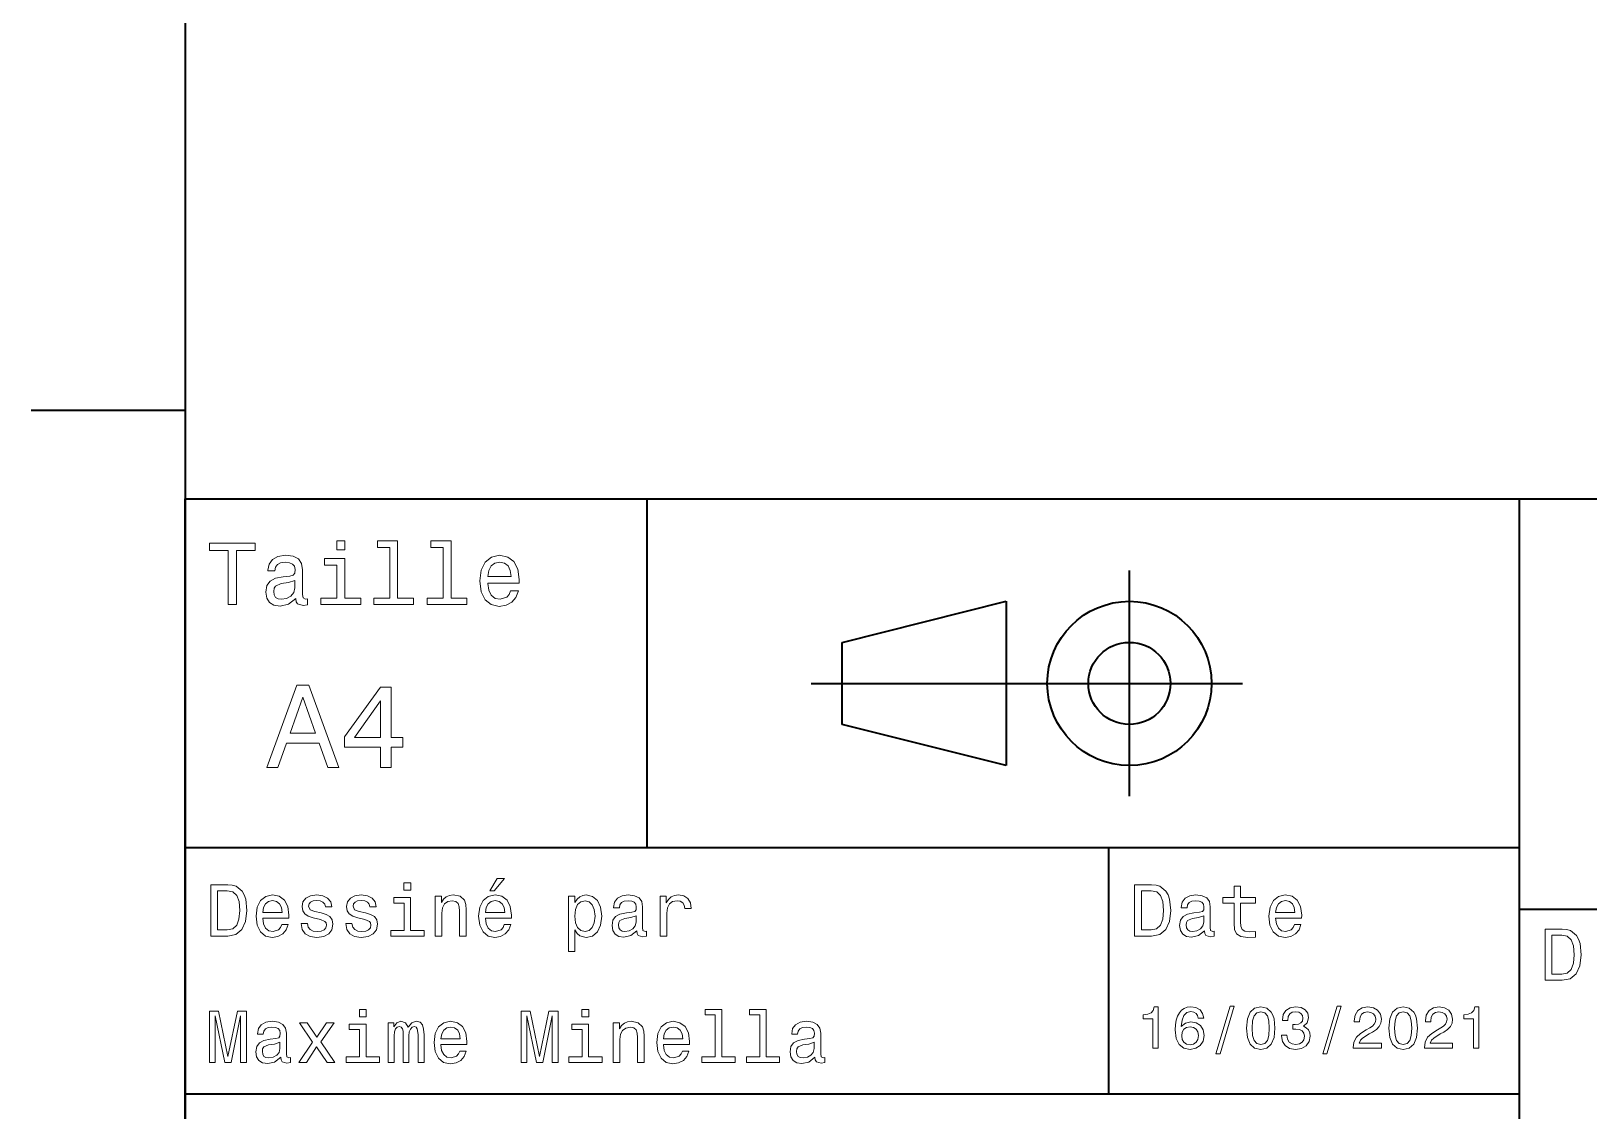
# Model space of a CAD drawing. Extents: x 0 to 210, y 0 to 297.
# Drawn here: x 2.5 to 78.4, y 40.2 to 92.8 of the extents above; entities that cross this region are included whole.
import ezdxf

# ---------------------------------------------------------------- set-up
doc = ezdxf.new("R2010")
doc.units = 0

msp = doc.modelspace()

# ---------------------------------------------------------------- linework, layer by layer
at = {"color": 7, "lineweight": 35}
for p, q in [((10, 287), (10, 10)), ((10, 10), (10, 70)), ((10, 70), (200, 70)), ((75, 10), (75, 70)), ((40.5, 61), (61.5, 61)), ((10, 53), (75, 53)), ((75, 50), (200, 50)), ((10, 41), (75, 41))]:
    msp.add_line(p, q, dxfattribs=at)
at = {"color": 7, "lineweight": 35, "ltscale": 0.1875}
msp.add_line((10, 74.300003), (2.5, 74.300003), dxfattribs=at)
at = {"color": 7, "lineweight": 35, "ltscale": 0.425}
msp.add_line((32.5, 53), (32.5, 70), dxfattribs=at)
at = {"color": 7, "lineweight": 35, "ltscale": 0.275}
msp.add_line((56, 55.5), (56, 66.5), dxfattribs=at)
at = {"color": 7, "lineweight": 35, "ltscale": 0.206155}
for p, q in [((42, 63), (50, 65)), ((50, 57), (42, 59))]:
    msp.add_line(p, q, dxfattribs=at)
at = {"color": 7, "lineweight": 35, "ltscale": 0.2}
msp.add_line((50, 65), (50, 57), dxfattribs=at)
at = {"color": 7, "lineweight": 35, "ltscale": 0.1}
msp.add_line((42, 59), (42, 63), dxfattribs=at)
at = {"color": 7, "lineweight": 35, "ltscale": 0.3}
msp.add_line((55, 41), (55, 53), dxfattribs=at)
at = {"color": 7, "lineweight": 13}
for points in [[(12.102305, 64.837173), (12.5, 64.837173), (12.5, 67.47406), (13.407782, 67.47406), (13.407782, 67.837173), (11.190202, 67.837173), (11.190202, 67.47406), (12.102305, 67.47406)], [(17.786743, 67.940918), (17.384727, 67.940918), (17.384727, 67.508644), (17.786743, 67.508644)], [(19.969742, 67.621033), (19.969742, 65.157059), (19.187321, 65.157059), (19.187321, 64.837173), (21.128242, 64.837173), (21.128242, 65.157059), (20.350145, 65.157059), (20.350145, 67.940918), (19.373199, 67.940918), (19.373199, 67.621033)], [(22.572048, 67.621033), (22.572048, 65.157059), (21.789627, 65.157059), (21.789627, 64.837173), (23.730549, 64.837173), (23.730549, 65.157059), (22.95245, 65.157059), (22.95245, 67.940918), (21.975506, 67.940918), (21.975506, 67.621033)], [(15.387609, 65.139771), (15.387609, 65.126801), (15.409222, 64.979828), (15.474064, 64.876076), (15.746398, 64.793945), (15.958214, 64.828529), (15.958214, 65.122475), (15.867435, 65.109505), (15.746398, 65.165703), (15.724785, 65.338615), (15.724785, 66.540344), (15.672911, 66.84726), (15.521614, 67.0634), (15.257925, 67.193085), (14.886168, 67.240631), (14.523055, 67.188759), (14.255043, 67.041786), (14.086455, 66.812675), (14.03026, 66.510086), (14.03026, 66.484146), (14.371758, 66.484146), (14.402018, 66.665703), (14.497118, 66.795387), (14.652739, 66.873199), (14.873199, 66.903458), (15.085014, 66.881844), (15.236311, 66.817001), (15.327089, 66.704605), (15.357349, 66.548988), (15.340057, 66.367432), (15.270893, 66.276657), (15.097982, 66.233429), (14.773775, 66.198845), (14.402018, 66.121033), (14.138329, 65.982704), (13.982709, 65.766571), (13.935159, 65.446686), (13.978386, 65.161385), (14.112392, 64.949562), (14.32853, 64.815559), (14.626801, 64.768013), (15.028818, 64.858788)], [(17.773775, 65.157059), (17.773775, 67.080688), (16.796829, 67.080688), (16.796829, 66.756485), (17.393372, 66.756485), (17.393372, 65.157059), (16.615274, 65.157059), (16.615274, 64.837173), (18.56052, 64.837173), (18.56052, 65.157059)], [(24.750721, 65.887604), (26.272335, 65.887604), (26.276657, 66.064842), (26.207493, 66.561958), (26.017292, 66.933716), (25.714699, 67.158501), (25.312681, 67.240631), (24.919308, 67.154175), (24.616714, 66.912102), (24.422192, 66.51873), (24.353027, 66), (24.417868, 65.4683), (24.612392, 65.079247), (24.910664, 64.837173), (25.299713, 64.755043), (25.636889, 64.811234), (25.913546, 64.958214), (26.116714, 65.191643), (26.233429, 65.502876), (25.857349, 65.502876), (25.779541, 65.329971), (25.667149, 65.200287), (25.347263, 65.096542), (25.100864, 65.144089), (24.914986, 65.295387), (24.793949, 65.541786), (24.750721, 65.874634)], [(24.750721, 66.207489), (24.798271, 66.50576), (24.914986, 66.726219), (25.09222, 66.860229), (25.325649, 66.907776), (25.554756, 66.860229), (25.731989, 66.726219), (25.840057, 66.50576), (25.878963, 66.207489)], [(15.344381, 65.649857), (15.292507, 65.425072), (15.154179, 65.252159), (14.946686, 65.139771), (14.691643, 65.100861), (14.527378, 65.122475), (14.410664, 65.191643), (14.337176, 65.312675), (14.315562, 65.481262), (14.332853, 65.632561), (14.402018, 65.740631), (14.678675, 65.861671), (15.028818, 65.913544), (15.344381, 66.017288)], [(13.982709, 56.9049), (14.512968, 56.9049), (14.933718, 58.080692), (16.53026, 58.080692), (16.951008, 56.9049), (17.492796, 56.9049), (16.028818, 60.910664), (15.440922, 60.910664)], [(19.521614, 56.9049), (20.040346, 56.9049), (20.040346, 57.896255), (20.61095, 57.896255), (20.61095, 58.357349), (20.040346, 58.357349), (20.040346, 60.818443), (19.51585, 60.818443), (17.763689, 58.403458), (17.763689, 57.896255), (19.521614, 57.896255)], [(15.118155, 58.570606), (15.73487, 60.334293), (16.351585, 58.570606)], [(18.247839, 58.357349), (19.521614, 60.149857), (19.521614, 58.357349)], [(12.080691, 51.190563), (11.248559, 51.190563), (11.248559, 48.690563), (12.080691, 48.690563), (12.473343, 48.769814), (12.76513, 49.011169), (12.945245, 49.40382), (13.010086, 49.940563), (12.95245, 50.488113), (12.880404, 50.70425), (12.779539, 50.877163), (12.487752, 51.111313), (12.29683, 51.168949)], [(12.055475, 50.891571), (12.32925, 50.837536), (12.516571, 50.671829), (12.628242, 50.376442), (12.664265, 49.940563), (12.62464, 49.519093), (12.512968, 49.223705), (12.322046, 49.047192), (12.055475, 48.989555), (11.583573, 48.989555), (11.583573, 50.891571)], [(20.992796, 51.27702), (20.65778, 51.27702), (20.65778, 50.916786), (20.992796, 50.916786)], [(24.847263, 50.88797), (25.059799, 50.88797), (25.560518, 51.500362), (25.207493, 51.500362)], [(57.080692, 51.190563), (56.248558, 51.190563), (56.248558, 48.690563), (57.080692, 48.690563), (57.473343, 48.769814), (57.765129, 49.011169), (57.945244, 49.40382), (58.010086, 49.940563), (57.95245, 50.488113), (57.880402, 50.70425), (57.779537, 50.877163), (57.487751, 51.111313), (57.296829, 51.168949)], [(57.055477, 50.891571), (57.32925, 50.837536), (57.516571, 50.671829), (57.628242, 50.376442), (57.664265, 49.940563), (57.624641, 49.519093), (57.51297, 49.223705), (57.322044, 49.047192), (57.055477, 48.989555), (56.583572, 48.989555), (56.583572, 50.891571)], [(61.100864, 50.289986), (61.100864, 49.320965), (61.122478, 49.007565), (61.223343, 48.791428), (61.425072, 48.665348), (61.767292, 48.62212), (62.14193, 48.640129), (62.14193, 48.913906), (61.868156, 48.892292), (61.619598, 48.921112), (61.486313, 49.011169), (61.428673, 49.162464), (61.41787, 49.375), (61.41787, 50.289986), (62.14193, 50.289986), (62.14193, 50.560158), (61.41787, 50.560158), (61.41787, 51.125721), (61.100864, 51.125721), (61.100864, 50.560158), (60.553314, 50.560158), (60.553314, 50.289986)], [(13.784582, 49.565922), (15.052593, 49.565922), (15.056196, 49.713619), (14.998559, 50.127884), (14.840057, 50.437683), (14.587896, 50.625), (14.252882, 50.693443), (13.925072, 50.621399), (13.672911, 50.41967), (13.510807, 50.091862), (13.45317, 49.659584), (13.507204, 49.216499), (13.669309, 48.892292), (13.917868, 48.690563), (14.242075, 48.62212), (14.523055, 48.668949), (14.753602, 48.791428), (14.922911, 48.98595), (15.020173, 49.245319), (14.706772, 49.245319), (14.641931, 49.101227), (14.548271, 48.993156), (14.2817, 48.9067), (14.076368, 48.946327), (13.92147, 49.072407), (13.820605, 49.27774), (13.784582, 49.555115)], [(13.784582, 49.832493), (13.824207, 50.081055), (13.92147, 50.264771), (14.069164, 50.376442), (14.263689, 50.416069), (14.454611, 50.376442), (14.602305, 50.264771), (14.692363, 50.081055), (14.724784, 49.832493)], [(16.623199, 49.818085), (16.317003, 49.890129), (16.090057, 49.972984), (16.014408, 50.142292), (16.036022, 50.261169), (16.111671, 50.347622), (16.23415, 50.401657), (16.410664, 50.423271), (16.579971, 50.401657), (16.713257, 50.336815), (16.799711, 50.239555), (16.835735, 50.109871), (17.145533, 50.109871), (17.145533, 50.117077), (17.091499, 50.351227), (16.943804, 50.534943), (16.713257, 50.650219), (16.410664, 50.693443), (16.104467, 50.650219), (15.881124, 50.531342), (15.740634, 50.354828), (15.697407, 50.131485), (15.729827, 49.915348), (15.830692, 49.76405), (15.996398, 49.655983), (16.237753, 49.580334), (16.590778, 49.493877), (16.806915, 49.40382), (16.864553, 49.331772), (16.886168, 49.223705), (16.853746, 49.09042), (16.767292, 48.989555), (16.626801, 48.924713), (16.439482, 48.903099), (16.241354, 48.924713), (16.097263, 49.000362), (16, 49.122841), (15.960375, 49.292149), (15.654179, 49.292149), (15.704611, 49.003963), (15.852305, 48.795029), (16.086456, 48.668949), (16.410664, 48.62212), (16.749279, 48.668949), (16.997839, 48.795029), (17.149136, 48.996758), (17.203171, 49.259727), (17.163544, 49.486671), (17.051872, 49.641571), (16.868156, 49.742435)], [(18.791786, 49.818085), (18.485592, 49.890129), (18.258646, 49.972984), (18.182997, 50.142292), (18.204611, 50.261169), (18.28026, 50.347622), (18.402739, 50.401657), (18.57925, 50.423271), (18.74856, 50.401657), (18.881844, 50.336815), (18.9683, 50.239555), (19.004322, 50.109871), (19.314121, 50.109871), (19.314121, 50.117077), (19.260086, 50.351227), (19.112392, 50.534943), (18.881844, 50.650219), (18.57925, 50.693443), (18.273056, 50.650219), (18.049713, 50.531342), (17.909222, 50.354828), (17.865993, 50.131485), (17.898415, 49.915348), (17.999279, 49.76405), (18.164986, 49.655983), (18.406342, 49.580334), (18.759367, 49.493877), (18.975504, 49.40382), (19.033142, 49.331772), (19.054756, 49.223705), (19.022335, 49.09042), (18.935879, 48.989555), (18.795389, 48.924713), (18.60807, 48.903099), (18.409943, 48.924713), (18.26585, 49.000362), (18.168589, 49.122841), (18.128963, 49.292149), (17.822767, 49.292149), (17.873199, 49.003963), (18.020893, 48.795029), (18.255043, 48.668949), (18.57925, 48.62212), (18.917868, 48.668949), (19.166428, 48.795029), (19.317722, 48.996758), (19.371758, 49.259727), (19.332134, 49.486671), (19.220463, 49.641571), (19.036743, 49.742435)], [(20.981989, 48.957134), (20.981989, 50.560158), (20.167868, 50.560158), (20.167868, 50.289986), (20.664986, 50.289986), (20.664986, 48.957134), (20.016571, 48.957134), (20.016571, 48.690563), (21.637608, 48.690563), (21.637608, 48.957134)], [(22.181557, 48.690563), (22.498558, 48.690563), (22.498558, 49.807278), (22.530979, 50.063042), (22.635447, 50.250362), (22.79755, 50.365635), (23.013689, 50.408863), (23.1866, 50.372841), (23.294668, 50.275578), (23.348703, 50.113472), (23.366714, 49.897335), (23.366714, 48.690563), (23.683718, 48.690563), (23.683718, 49.962177), (23.669308, 50.217941), (23.604465, 50.430477), (23.39193, 50.625), (23.060518, 50.693443), (22.876801, 50.668228), (22.721901, 50.599785), (22.588615, 50.484512), (22.48415, 50.329613), (22.48415, 50.625), (22.181557, 50.625)], [(24.627522, 49.565922), (25.895533, 49.565922), (25.899136, 49.713619), (25.841499, 50.127884), (25.682997, 50.437683), (25.430836, 50.625), (25.095821, 50.693443), (24.768011, 50.621399), (24.51585, 50.41967), (24.353746, 50.091862), (24.296108, 49.659584), (24.350143, 49.216499), (24.512247, 48.892292), (24.760807, 48.690563), (25.085014, 48.62212), (25.365993, 48.668949), (25.596542, 48.791428), (25.76585, 48.98595), (25.863113, 49.245319), (25.549711, 49.245319), (25.484871, 49.101227), (25.391209, 48.993156), (25.12464, 48.9067), (24.919308, 48.946327), (24.764408, 49.072407), (24.663544, 49.27774), (24.627522, 49.555115)], [(24.627522, 49.832493), (24.667147, 50.081055), (24.764408, 50.264771), (24.912104, 50.376442), (25.106628, 50.416069), (25.29755, 50.376442), (25.445244, 50.264771), (25.535301, 50.081055), (25.567722, 49.832493)], [(28.986311, 50.326012), (28.986311, 50.625), (28.669308, 50.625), (28.669308, 47.941284), (28.986311, 47.941284), (28.986311, 48.98595), (29.097982, 48.816643), (29.224064, 48.704971), (29.541067, 48.62212), (29.84366, 48.690563), (30.081411, 48.895893), (30.236311, 49.2201), (30.293949, 49.659584), (30.236311, 50.095463), (30.081411, 50.41967), (29.84366, 50.621399), (29.541067, 50.693443), (29.368156, 50.671829), (29.220461, 50.603386), (29.094381, 50.488113)], [(29.487032, 48.9067), (29.274496, 48.953533), (29.119596, 49.097622), (29.022335, 49.331772), (28.989914, 49.659584), (29.022335, 49.983791), (29.119596, 50.217941), (29.274496, 50.358429), (29.487032, 50.408863), (29.681557, 50.358429), (29.836456, 50.21434), (29.933718, 49.98019), (29.96974, 49.659584), (29.933718, 49.335377), (29.836456, 49.097622), (29.681557, 48.953533)], [(32.005043, 48.942726), (32.005043, 48.931919), (32.023056, 48.809441), (32.077091, 48.722984), (32.304035, 48.654541), (32.480549, 48.683357), (32.480549, 48.928314), (32.4049, 48.917507), (32.304035, 48.96434), (32.286026, 49.108429), (32.286026, 50.109871), (32.242798, 50.365635), (32.116714, 50.54575), (31.896975, 50.65382), (31.587177, 50.693443), (31.284582, 50.650219), (31.061239, 50.52774), (30.92075, 50.336815), (30.87392, 50.084656), (30.87392, 50.063042), (31.158503, 50.063042), (31.183718, 50.21434), (31.26297, 50.322407), (31.392653, 50.387249), (31.57637, 50.412464), (31.752882, 50.394455), (31.878963, 50.34042), (31.954613, 50.246758), (31.979828, 50.117077), (31.965418, 49.965778), (31.907782, 49.890129), (31.763689, 49.854107), (31.493517, 49.825291), (31.183718, 49.760448), (30.963978, 49.645176), (30.834295, 49.465057), (30.79467, 49.19849), (30.830692, 48.960735), (30.942364, 48.784222), (31.122478, 48.67255), (31.371038, 48.632927), (31.706053, 48.708576)], [(33.143372, 48.690563), (33.460377, 48.690563), (33.460377, 49.796471), (33.492798, 50.063042), (33.590057, 50.253963), (33.748558, 50.369236), (33.961098, 50.408863), (34.119598, 50.383648), (34.238472, 50.3116), (34.31052, 50.189121), (34.335739, 50.023415), (34.656342, 50.023415), (34.613113, 50.315205), (34.49424, 50.524136), (34.296112, 50.650219), (34.02594, 50.693443), (33.84222, 50.664627), (33.68372, 50.592579), (33.543228, 50.4701), (33.431557, 50.304398), (33.431557, 50.625), (33.143372, 50.625)], [(59.656342, 48.942726), (59.656342, 48.931919), (59.674351, 48.809441), (59.728386, 48.722984), (59.95533, 48.654541), (60.131844, 48.683357), (60.131844, 48.928314), (60.056194, 48.917507), (59.95533, 48.96434), (59.937321, 49.108429), (59.937321, 50.109871), (59.894093, 50.365635), (59.768013, 50.54575), (59.548271, 50.65382), (59.238472, 50.693443), (58.935879, 50.650219), (58.712536, 50.52774), (58.572044, 50.336815), (58.525215, 50.084656), (58.525215, 50.063042), (58.809799, 50.063042), (58.835014, 50.21434), (58.914265, 50.322407), (59.043949, 50.387249), (59.227665, 50.412464), (59.404179, 50.394455), (59.530258, 50.34042), (59.605907, 50.246758), (59.631123, 50.117077), (59.616714, 49.965778), (59.559078, 49.890129), (59.414986, 49.854107), (59.144814, 49.825291), (58.835014, 49.760448), (58.615273, 49.645176), (58.485592, 49.465057), (58.445965, 49.19849), (58.481987, 48.960735), (58.593658, 48.784222), (58.773777, 48.67255), (59.022335, 48.632927), (59.357349, 48.708576)], [(63.121758, 49.565922), (64.389771, 49.565922), (64.393372, 49.713619), (64.335739, 50.127884), (64.177231, 50.437683), (63.925072, 50.625), (63.590057, 50.693443), (63.262249, 50.621399), (63.010086, 50.41967), (62.847984, 50.091862), (62.790344, 49.659584), (62.844379, 49.216499), (63.006485, 48.892292), (63.255043, 48.690563), (63.57925, 48.62212), (63.860229, 48.668949), (64.090775, 48.791428), (64.260086, 48.98595), (64.357346, 49.245319), (64.043945, 49.245319), (63.979107, 49.101227), (63.885448, 48.993156), (63.618877, 48.9067), (63.413544, 48.946327), (63.258644, 49.072407), (63.15778, 49.27774), (63.121758, 49.555115)], [(63.121758, 49.832493), (63.161385, 50.081055), (63.258644, 50.264771), (63.406342, 50.376442), (63.600864, 50.416069), (63.791786, 50.376442), (63.939484, 50.264771), (64.029541, 50.081055), (64.061958, 49.832493)], [(31.969021, 49.367798), (31.925793, 49.180477), (31.81052, 49.036385), (31.637609, 48.942726), (31.425074, 48.910305), (31.288185, 48.928314), (31.190924, 48.98595), (31.129684, 49.086815), (31.111673, 49.227306), (31.126081, 49.353386), (31.183718, 49.443443), (31.414267, 49.544312), (31.706053, 49.587536), (31.969021, 49.673992)], [(59.620316, 49.367798), (59.577087, 49.180477), (59.461815, 49.036385), (59.288906, 48.942726), (59.07637, 48.910305), (58.93948, 48.928314), (58.84222, 48.98595), (58.780979, 49.086815), (58.76297, 49.227306), (58.777378, 49.353386), (58.835014, 49.443443), (59.065563, 49.544312), (59.357349, 49.587536), (59.620316, 49.673992)], [(77.080688, 49.030979), (76.248558, 49.030979), (76.248558, 46.530979), (77.080688, 46.530979), (77.473343, 46.610229), (77.765129, 46.851585), (77.945244, 47.244236), (78.010086, 47.780979), (77.952446, 48.328529), (77.880402, 48.544666), (77.779541, 48.717579), (77.487755, 48.951729), (77.296829, 49.009365)], [(77.055473, 48.731987), (77.329254, 48.677952), (77.516571, 48.512245), (77.628242, 48.216858), (77.664268, 47.780979), (77.624641, 47.359509), (77.51297, 47.064121), (77.322044, 46.887608), (77.055473, 46.829971), (76.583572, 46.829971), (76.583572, 48.731987)], [(11.183718, 42.530979), (11.461095, 42.530979), (11.461095, 44.80043), (11.929395, 42.530979), (12.239193, 42.530979), (12.703891, 44.80043), (12.703891, 42.530979), (12.98487, 42.530979), (12.98487, 45.030979), (12.545389, 45.030979), (12.084294, 42.826366), (11.626801, 45.030979), (11.183718, 45.030979)], [(18.824207, 45.117435), (18.489193, 45.117435), (18.489193, 44.757202), (18.824207, 44.757202)], [(26.363832, 42.530979), (26.641209, 42.530979), (26.641209, 44.80043), (27.10951, 42.530979), (27.419308, 42.530979), (27.884005, 44.80043), (27.884005, 42.530979), (28.164986, 42.530979), (28.164986, 45.030979), (27.725504, 45.030979), (27.264408, 42.826366), (26.806915, 45.030979), (26.363832, 45.030979)], [(29.667147, 45.117435), (29.332132, 45.117435), (29.332132, 44.757202), (29.667147, 44.757202)], [(35.82349, 44.850864), (35.82349, 42.79755), (35.171471, 42.79755), (35.171471, 42.530979), (36.78891, 42.530979), (36.78891, 42.79755), (36.140491, 42.79755), (36.140491, 45.117435), (35.32637, 45.117435), (35.32637, 44.850864)], [(37.992081, 44.850864), (37.992081, 42.79755), (37.340061, 42.79755), (37.340061, 42.530979), (38.957497, 42.530979), (38.957497, 42.79755), (38.309082, 42.79755), (38.309082, 45.117435), (37.494961, 45.117435), (37.494961, 44.850864)], [(57.141212, 43.224785), (57.403458, 43.224785), (57.403458, 45.239193), (57.207493, 45.239193), (57.155621, 45.0634), (57.051872, 44.945248), (56.893372, 44.876083), (56.674351, 44.853027), (56.674351, 44.648415), (57.141212, 44.648415)], [(59.619598, 44.685879), (59.564842, 44.919308), (59.438042, 45.09222), (59.242077, 45.201729), (58.988472, 45.239193), (58.818443, 45.219021), (58.671471, 45.164265), (58.541786, 45.074928), (58.432278, 44.948128), (58.345821, 44.789627), (58.282421, 44.596542), (58.242077, 44.368877), (58.230549, 44.112392), (58.276657, 43.703171), (58.41787, 43.406342), (58.645535, 43.227665), (58.956772, 43.167149), (59.236313, 43.219021), (59.44957, 43.354469), (59.587898, 43.567726), (59.636887, 43.838619), (59.587898, 44.112392), (59.455334, 44.322769), (59.250721, 44.455334), (58.99712, 44.501442), (58.723343, 44.443806), (58.518734, 44.279541), (58.561962, 44.596542), (58.654179, 44.824207), (58.795391, 44.959656), (58.991356, 45.005764), (59.135448, 44.982712), (59.244957, 44.922192), (59.317005, 44.821327), (59.354469, 44.685879)], [(60.213257, 42.956772), (60.412106, 42.956772), (61.109512, 45.279541), (60.907784, 45.279541)], [(61.703171, 44.201729), (61.746399, 43.749279), (61.881844, 43.426514), (62.097984, 43.230549), (62.397694, 43.167149), (62.694527, 43.230549), (62.910664, 43.426514), (63.043228, 43.749279), (63.089336, 44.201729), (63.043228, 44.651299), (62.988472, 44.829971), (62.910664, 44.976948), (62.694527, 45.172913), (62.397694, 45.239193), (62.097984, 45.172913), (61.881844, 44.974064), (61.746399, 44.651299)], [(61.979828, 44.201729), (62.002884, 44.550434), (62.074928, 44.801155), (62.204613, 44.948128), (62.397694, 45), (62.587898, 44.948128), (62.717579, 44.801155), (62.789627, 44.550434), (62.812679, 44.201729), (62.789627, 43.850143), (62.717579, 43.599426), (62.587898, 43.45245), (62.397694, 43.403458), (62.204613, 43.45245), (62.074928, 43.599426), (62.002884, 43.850143)], [(63.406342, 43.853027), (63.406342, 43.832855), (63.45245, 43.556198), (63.587898, 43.348705), (63.801155, 43.216141), (64.083572, 43.167149), (64.383286, 43.216141), (64.60807, 43.342941), (64.752159, 43.54467), (64.804031, 43.804035), (64.780983, 43.974064), (64.717583, 44.112392), (64.613831, 44.219021), (64.475502, 44.296829), (64.662827, 44.45245), (64.729111, 44.700291), (64.685883, 44.925072), (64.561958, 45.0951), (64.360229, 45.201729), (64.083572, 45.239193), (63.824207, 45.193085), (63.625362, 45.066284), (63.495678, 44.864555), (63.45245, 44.596542), (63.45245, 44.57637), (63.708935, 44.57637), (63.731991, 44.760807), (63.806915, 44.893372), (63.927956, 44.974064), (64.097984, 45.002884), (64.247841, 44.979828), (64.357346, 44.919308), (64.42363, 44.821327), (64.44957, 44.688763), (64.42363, 44.54755), (64.354469, 44.45245), (64.233429, 44.394814), (64.069168, 44.377522), (63.956772, 44.380405), (63.956772, 44.15274), (64.097984, 44.158501), (64.279541, 44.132565), (64.414986, 44.0634), (64.495682, 43.951008), (64.524498, 43.804035), (64.492798, 43.63689), (64.409225, 43.51297), (64.276657, 43.435158), (64.100868, 43.409222), (63.919308, 43.438042), (63.786743, 43.524498), (63.703171, 43.662827), (63.671471, 43.853027)], [(65.41787, 42.956772), (65.616714, 42.956772), (66.314125, 45.279541), (66.112396, 45.279541)], [(66.899139, 43.224785), (68.273773, 43.224785), (68.273773, 43.472622), (67.187317, 43.472622), (67.247841, 43.60807), (67.351585, 43.720463), (67.671471, 43.925072), (67.841499, 44.011528), (68.0317, 44.135448), (68.167145, 44.279541), (68.244957, 44.44957), (68.273773, 44.642651), (68.224785, 44.884727), (68.08934, 45.074928), (67.881844, 45.195965), (67.613831, 45.239193), (67.337173, 45.190201), (67.126801, 45.054756), (66.991356, 44.838619), (66.945244, 44.553314), (66.945244, 44.51297), (67.207497, 44.51297), (67.207497, 44.536022), (67.233429, 44.731991), (67.311241, 44.876083), (67.435158, 44.9683), (67.599426, 45), (67.766571, 44.971184), (67.890488, 44.899136), (67.971184, 44.786743), (68, 44.645535), (67.979828, 44.51297), (67.925072, 44.400578), (67.832855, 44.302593), (67.706055, 44.216141), (67.536026, 44.12392), (67.253601, 43.945248), (67.054756, 43.755043), (66.9366, 43.524498), (66.899139, 43.233429)], [(68.642654, 44.201729), (68.685883, 43.749279), (68.821327, 43.426514), (69.03746, 43.230549), (69.337173, 43.167149), (69.634003, 43.230549), (69.850143, 43.426514), (69.982712, 43.749279), (70.028816, 44.201729), (69.982712, 44.651299), (69.927956, 44.829971), (69.850143, 44.976948), (69.634003, 45.172913), (69.337173, 45.239193), (69.03746, 45.172913), (68.821327, 44.974064), (68.685883, 44.651299)], [(68.919312, 44.201729), (68.942368, 44.550434), (69.014412, 44.801155), (69.144089, 44.948128), (69.337173, 45), (69.527374, 44.948128), (69.657059, 44.801155), (69.729111, 44.550434), (69.752159, 44.201729), (69.729111, 43.850143), (69.657059, 43.599426), (69.527374, 43.45245), (69.337173, 43.403458), (69.144089, 43.45245), (69.014412, 43.599426), (68.942368, 43.850143)], [(70.368874, 43.224785), (71.743515, 43.224785), (71.743515, 43.472622), (70.657059, 43.472622), (70.717575, 43.60807), (70.821327, 43.720463), (71.141212, 43.925072), (71.311241, 44.011528), (71.501442, 44.135448), (71.636887, 44.279541), (71.714699, 44.44957), (71.743515, 44.642651), (71.694527, 44.884727), (71.559074, 45.074928), (71.351585, 45.195965), (71.083572, 45.239193), (70.806915, 45.190201), (70.596542, 45.054756), (70.461098, 44.838619), (70.414986, 44.553314), (70.414986, 44.51297), (70.677231, 44.51297), (70.677231, 44.536022), (70.703171, 44.731991), (70.780983, 44.876083), (70.9049, 44.9683), (71.069168, 45), (71.236313, 44.971184), (71.360229, 44.899136), (71.440918, 44.786743), (71.469742, 44.645535), (71.44957, 44.51297), (71.394814, 44.400578), (71.302597, 44.302593), (71.175797, 44.216141), (71.005768, 44.12392), (70.723343, 43.945248), (70.524498, 43.755043), (70.406342, 43.524498), (70.368874, 43.233429)], [(72.755043, 43.224785), (73.017288, 43.224785), (73.017288, 45.239193), (72.821327, 45.239193), (72.769455, 45.0634), (72.665703, 44.945248), (72.507202, 44.876083), (72.288185, 44.853027), (72.288185, 44.648415), (72.755043, 44.648415)], [(14.65634, 42.783142), (14.65634, 42.772335), (14.674352, 42.649857), (14.728386, 42.5634), (14.955332, 42.494957), (15.131845, 42.523773), (15.131845, 42.76873), (15.056196, 42.757923), (14.955332, 42.804756), (14.93732, 42.948845), (14.93732, 43.950287), (14.894093, 44.206051), (14.768011, 44.386166), (14.548271, 44.494236), (14.238473, 44.533859), (13.935879, 44.490635), (13.712536, 44.368156), (13.572046, 44.177231), (13.525216, 43.925072), (13.525216, 43.903458), (13.809798, 43.903458), (13.835014, 44.054756), (13.914265, 44.162823), (14.043948, 44.227665), (14.227666, 44.25288), (14.404179, 44.234871), (14.530259, 44.180836), (14.605907, 44.087173), (14.631124, 43.957493), (14.616714, 43.806194), (14.559078, 43.730545), (14.414986, 43.694523), (14.144813, 43.665707), (13.835014, 43.600864), (13.615273, 43.485592), (13.485591, 43.305473), (13.445966, 43.038906), (13.481989, 42.801151), (13.59366, 42.624638), (13.773775, 42.512966), (14.022334, 42.473343), (14.357348, 42.548992)], [(15.90634, 42.530979), (16.403458, 43.283859), (16.914986, 42.530979), (17.296829, 42.530979), (16.605186, 43.528816), (17.257204, 44.465416), (16.889771, 44.465416), (16.417868, 43.762966), (15.945965, 44.465416), (15.571325, 44.465416), (16.212536, 43.525215), (15.535303, 42.530979)], [(18.8134, 42.79755), (18.8134, 44.400574), (17.999279, 44.400574), (17.999279, 44.130402), (18.496399, 44.130402), (18.496399, 42.79755), (17.847982, 42.79755), (17.847982, 42.530979), (19.469021, 42.530979), (19.469021, 42.79755)], [(19.886887, 42.530979), (20.178675, 42.530979), (20.178675, 43.824207), (20.196686, 44.01873), (20.250721, 44.159222), (20.333572, 44.242073), (20.441643, 44.274494), (20.528099, 44.245678), (20.585735, 44.17363), (20.614553, 44.051151), (20.62536, 43.88905), (20.62536, 42.530979), (20.899136, 42.530979), (20.899136, 43.824207), (20.917147, 44.015129), (20.971182, 44.155621), (21.057636, 44.242073), (21.165707, 44.274494), (21.252161, 44.245678), (21.309799, 44.17363), (21.345821, 43.88905), (21.345821, 42.530979), (21.637608, 42.530979), (21.637608, 43.867435), (21.619596, 44.144814), (21.561958, 44.357349), (21.446686, 44.48703), (21.259365, 44.533859), (21.039625, 44.461815), (20.870317, 44.25288), (20.737032, 44.458214), (20.513689, 44.533859), (20.308357, 44.461815), (20.167868, 44.260086), (20.167868, 44.465416), (19.886887, 44.465416)], [(22.458935, 43.406338), (23.726944, 43.406338), (23.730547, 43.554035), (23.672911, 43.9683), (23.514408, 44.278099), (23.262249, 44.465416), (22.927235, 44.533859), (22.599422, 44.461815), (22.347263, 44.260086), (22.185158, 43.932278), (22.127522, 43.5), (22.181557, 43.056915), (22.343658, 42.732708), (22.59222, 42.530979), (22.916428, 42.462536), (23.197407, 42.509365), (23.427954, 42.631844), (23.597263, 42.826366), (23.694525, 43.085735), (23.381123, 43.085735), (23.316282, 42.941643), (23.222622, 42.833572), (22.956051, 42.747116), (22.750721, 42.786743), (22.595821, 42.912823), (22.494957, 43.118156), (22.458935, 43.395531)], [(22.458935, 43.672909), (22.498558, 43.921471), (22.595821, 44.105186), (22.743515, 44.216858), (22.93804, 44.256485), (23.128963, 44.216858), (23.276657, 44.105186), (23.366714, 43.921471), (23.399136, 43.672909)], [(29.65634, 42.79755), (29.65634, 44.400574), (28.842218, 44.400574), (28.842218, 44.130402), (29.339338, 44.130402), (29.339338, 42.79755), (28.690922, 42.79755), (28.690922, 42.530979), (30.31196, 42.530979), (30.31196, 42.79755)], [(30.855909, 42.530979), (31.172911, 42.530979), (31.172911, 43.647694), (31.205332, 43.903458), (31.309799, 44.090778), (31.471903, 44.206051), (31.688042, 44.249279), (31.860952, 44.213257), (31.969021, 44.115993), (32.023056, 43.953888), (32.041069, 43.737751), (32.041069, 42.530979), (32.35807, 42.530979), (32.35807, 43.802593), (32.343658, 44.058357), (32.27882, 44.270893), (32.066284, 44.465416), (31.734871, 44.533859), (31.551153, 44.508644), (31.396255, 44.440201), (31.26297, 44.324928), (31.158503, 44.170029), (31.158503, 44.465416), (30.855909, 44.465416)], [(33.301872, 43.406338), (34.569885, 43.406338), (34.573486, 43.554035), (34.515854, 43.9683), (34.357353, 44.278099), (34.105186, 44.465416), (33.770172, 44.533859), (33.442368, 44.461815), (33.190201, 44.260086), (33.028099, 43.932278), (32.970463, 43.5), (33.024498, 43.056915), (33.1866, 42.732708), (33.435158, 42.530979), (33.759369, 42.462536), (34.040348, 42.509365), (34.270897, 42.631844), (34.440201, 42.826366), (34.537468, 43.085735), (34.224068, 43.085735), (34.159225, 42.941643), (34.065563, 42.833572), (33.798992, 42.747116), (33.593662, 42.786743), (33.438763, 42.912823), (33.337898, 43.118156), (33.301872, 43.395531)], [(33.301872, 43.672909), (33.341499, 43.921471), (33.438763, 44.105186), (33.586456, 44.216858), (33.780983, 44.256485), (33.971901, 44.216858), (34.119598, 44.105186), (34.209656, 43.921471), (34.242077, 43.672909)], [(40.679398, 42.783142), (40.679398, 42.772335), (40.697411, 42.649857), (40.751446, 42.5634), (40.97839, 42.494957), (41.154903, 42.523773), (41.154903, 42.76873), (41.079254, 42.757923), (40.97839, 42.804756), (40.960381, 42.948845), (40.960381, 43.950287), (40.917152, 44.206051), (40.791069, 44.386166), (40.571327, 44.494236), (40.261532, 44.533859), (39.958939, 44.490635), (39.735596, 44.368156), (39.595104, 44.177231), (39.548275, 43.925072), (39.548275, 43.903458), (39.832855, 43.903458), (39.85807, 44.054756), (39.937325, 44.162823), (40.067009, 44.227665), (40.250725, 44.25288), (40.427238, 44.234871), (40.553318, 44.180836), (40.628967, 44.087173), (40.654182, 43.957493), (40.639771, 43.806194), (40.582138, 43.730545), (40.438042, 43.694523), (40.16787, 43.665707), (39.85807, 43.600864), (39.638332, 43.485592), (39.508652, 43.305473), (39.469025, 43.038906), (39.505047, 42.801151), (39.616718, 42.624638), (39.796833, 42.512966), (40.045395, 42.473343), (40.380409, 42.548992)], [(59.357349, 43.835735), (59.325649, 43.654179), (59.244957, 43.51585), (59.115276, 43.423634), (58.953892, 43.394814), (58.783863, 43.423634), (58.654179, 43.51297), (58.570606, 43.651299), (58.54467, 43.832855), (58.573486, 44.011528), (58.654179, 44.146976), (58.786743, 44.233429), (58.96542, 44.265129), (59.121037, 44.233429), (59.244957, 44.149857), (59.325649, 44.014412)], [(14.620317, 43.208214), (14.577089, 43.020893), (14.461816, 42.876801), (14.288905, 42.783142), (14.076368, 42.750721), (13.939482, 42.76873), (13.842219, 42.826366), (13.78098, 42.927231), (13.762968, 43.067722), (13.777378, 43.193802), (13.835014, 43.283859), (14.065562, 43.384727), (14.357348, 43.427952), (14.620317, 43.514408)], [(40.643375, 43.208214), (40.600147, 43.020893), (40.484875, 42.876801), (40.311966, 42.783142), (40.099426, 42.750721), (39.96254, 42.76873), (39.86528, 42.826366), (39.804039, 42.927231), (39.786026, 43.067722), (39.800438, 43.193802), (39.85807, 43.283859), (40.088623, 43.384727), (40.380409, 43.427952), (40.643375, 43.514408)]]:
    msp.add_lwpolyline(points, close=True, dxfattribs=at)
at = {"color": 7, "lineweight": 35}
for radius in [4, 2]:
    msp.add_circle((56, 61), radius, dxfattribs=at)

doc.saveas('drawing.dxf')
